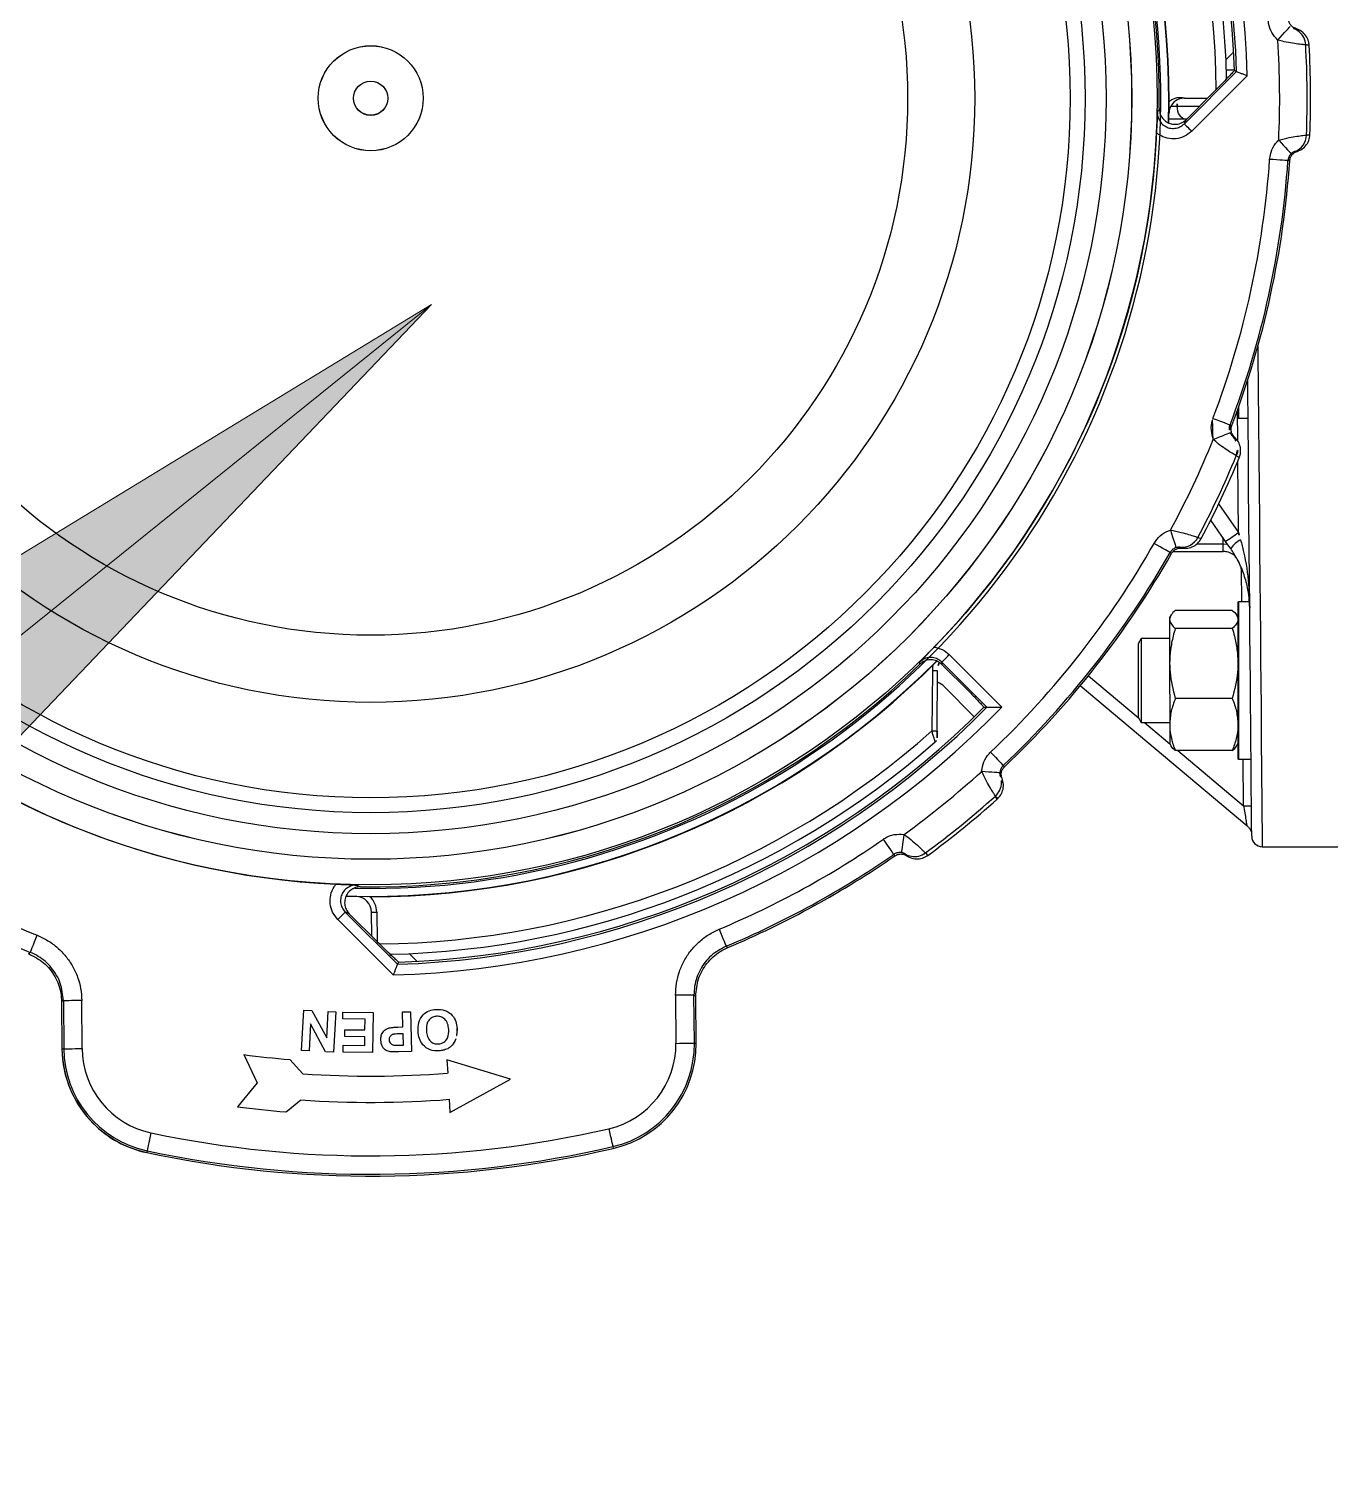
# Model space of a CAD drawing. Header units: millimetres. Extents: x 441156 to 441876, y 4514765 to 4515211.
# Drawn here: x 441241.1771 to 441241.4362, y 4514792.605 to 4514792.8894 of the extents above; entities that cross this region are included whole.
import ezdxf

# ---------------------------------------------------------------- set-up
doc = ezdxf.new("R2010")
doc.units = ezdxf.units.MM
doc.layers.add('-LYNKA_PISCINA', color=7, linetype='Continuous', lineweight=18)
doc.layers.add('G-ANNO-TEXT', color=7, linetype='Continuous', lineweight=9)
doc.layers.add('05 ESQUEMAS HIDRAULICOS nuevos_dwg _6_', color=7, linetype='Continuous', lineweight=18, true_color=0x767676)

# ---------------------------------------------------------------- blocks, each defined once
blk = doc.blocks.new('05 ESQUEMAS HIDRAULICOS nuevos_dwg_A$C47CE04E0-V10-01_ARQ_CUARTO DEPURADORA')
at = {"layer": '-LYNKA_PISCINA', "lineweight": 25}
for p, q in [((40.658, 66.464), (40.513, 66.319)), ((40.524, 65.991), (40.557, 65.991)), ((39.726, 65.591), (40.163, 65.591)), ((40.282, 65.711), (39.753, 65.181)), ((39.47, 65.438), (39.583, 65.439)), ((40.735, 59.063), (40.73, 59.649)), ((40.749, 59.702), (40.749, 59.499)), ((40.632, 55.838), (39.546, 55.838)), ((40.749, 56.005), (40.749, 53.005)), ((40.632, 55.497), (39.546, 55.497)), ((40.739, 55.705), (40.716, 55.744)), ((40.911, 51.741), (37.737, 54.405)), ((37.894, 54.597), (38.839, 53.804)), ((35.72, 53.817), (35.147, 54.39)), ((40.632, 54.163), (39.546, 54.163)), ((38.958, 53.705), (39.443, 53.297)), ((40.632, 53.171), (39.546, 53.171)), ((40.716, 53.265), (40.739, 53.305)), ((24.229, 50.391), (23.765, 50.398)), ((23.923, 50.552), (24.229, 50.549)), ((24.349, 49.538), (23.819, 50.068)), ((25.102, 49.162), (24.956, 49.307)), ((22.937, 47.021), (22.69, 47.291)), ((22.614, 46.294), (22.899, 46.523))]:
    blk.add_line(p, q, dxfattribs=at)
at = {"layer": '-LYNKA_PISCINA', "lineweight": 25, "flags": 128}
for points in [[(41.119, 60.866), (41.12, 60.717), (41.126, 60.056), (41.131, 59.408), (41.137, 58.776), (41.142, 58.161), (41.147, 57.564), (41.152, 56.987), (41.157, 56.431), (41.161, 55.899), (41.166, 55.39), (41.17, 54.907), (41.174, 54.45), (41.178, 54.021), (41.181, 53.621), (41.184, 53.25), (41.187, 52.911), (41.19, 52.602), (41.192, 52.326), (41.194, 52.083), (41.196, 51.874), (41.198, 51.699), (41.199, 51.558), (41.2, 51.452), (41.2, 51.381), (41.201, 51.346), (41.201, 51.341), (42.879, 51.341)], [(41.499, 66.695), (41.545, 66.745), (41.589, 66.794), (41.629, 66.838), (41.665, 66.878), (41.694, 66.91), (41.716, 66.934), (41.729, 66.949), (41.734, 66.954)], [(40.673, 66.115), (40.715, 66.098), (39.72, 65.104), (39.723, 65.1), (39.732, 65.091), (39.745, 65.078), (39.763, 65.06), (39.784, 65.039), (39.808, 65.015), (39.834, 64.989), (39.861, 64.962), (40.917, 66.018)], [(39.763, 65.191), (39.744, 65.191), (39.713, 65.196), (39.683, 65.21), (39.655, 65.233), (39.631, 65.264), (39.611, 65.301), (39.596, 65.344), (39.587, 65.391), (39.583, 65.439), (40.01, 65.439)], [(41.516, 64.789), (41.562, 64.74), (41.607, 64.692), (41.648, 64.648), (41.684, 64.609), (41.714, 64.578), (41.736, 64.554), (41.75, 64.539), (41.755, 64.534)], [(41.727, 64.4), (41.725, 64.4), (41.711, 64.4), (41.692, 64.402), (41.685, 64.402), (41.665, 64.403), (41.632, 64.406), (41.589, 64.409), (41.536, 64.412), (41.476, 64.416), (41.411, 64.421), (41.343, 64.425)], [(41.001, 51.539), (41, 51.558), (41, 51.612), (40.999, 51.702), (40.998, 51.827), (40.997, 51.988), (40.995, 52.184), (40.993, 52.414), (40.991, 52.678), (40.988, 52.976), (40.985, 53.305), (40.982, 53.666), (40.979, 54.058), (40.975, 54.48), (40.971, 54.929), (40.967, 55.407), (40.963, 55.91), (40.958, 56.438), (40.953, 56.99), (40.948, 57.564), (40.943, 58.158), (40.938, 58.772), (40.932, 59.403), (40.926, 60.05), (40.925, 60.222)], [(40.739, 59.674), (40.739, 59.509), (40.749, 59.499), (40.931, 59.499)], [(40.263, 59.495), (40.326, 59.471), (40.387, 59.448), (40.444, 59.426), (40.493, 59.407), (40.534, 59.392), (40.564, 59.38), (40.583, 59.373), (40.59, 59.371), (40.593, 59.37), (40.606, 59.364), (40.622, 59.358)], [(40.268, 59.092), (40.331, 59.118), (40.391, 59.142), (40.447, 59.165), (40.496, 59.185), (40.536, 59.202), (40.567, 59.214), (40.585, 59.221), (40.592, 59.224)], [(40.372, 57.865), (40.75, 57.324), (40.738, 58.683)], [(40.601, 57.016), (40.569, 57.062), (40.537, 57.108), (40.504, 57.154), (40.221, 57.559)], [(39.456, 57.368), (39.476, 57.303), (39.496, 57.241), (39.514, 57.183), (39.53, 57.133), (39.543, 57.091), (39.553, 57.06), (39.559, 57.041), (39.561, 57.034)], [(39.96, 57.109), (40.456, 57.109), (40.456, 57.166), (40.455, 57.225)], [(39.477, 56.926), (39.475, 56.926), (39.463, 56.933), (39.447, 56.942), (39.44, 56.946), (39.423, 56.956), (39.394, 56.972), (39.357, 56.993), (39.311, 57.02), (39.258, 57.049), (39.201, 57.082), (39.142, 57.115)], [(39.505, 56.96), (40.456, 56.96), (40.456, 57.109), (40.543, 57.099)], [(40.812, 56.005), (40.806, 56.612), (40.8, 56.646)], [(40.95, 56.005), (40.749, 56.005), (40.739, 55.995), (40.739, 53.015), (40.749, 53.005), (40.988, 53.005)], [(39.462, 55.744), (39.439, 55.705), (39.439, 55.668), (39.439, 54.83), (39.439, 53.667), (39.439, 53.305), (39.462, 53.265)], [(39.439, 55.305), (38.897, 55.305), (38.839, 55.205), (38.839, 53.805), (38.897, 53.705), (39.439, 53.705)], [(38.897, 55.305), (38.897, 54.928), (38.897, 53.705)], [(35.903, 53.998), (35.961, 53.998), (35.103, 54.856), (35.107, 54.86), (35.115, 54.868), (35.129, 54.882), (35.146, 54.899), (35.167, 54.921), (35.191, 54.945), (35.217, 54.971), (35.244, 54.998), (36.242, 54)], [(34.682, 54.815), (34.682, 54.844), (34.682, 54.859)], [(34.932, 54.798), (34.924, 54.745), (34.921, 54.689), (34.911, 53.545), (34.93, 53.545), (34.949, 53.545), (34.966, 53.545), (34.982, 53.545), (34.994, 53.544), (35.003, 53.544), (35.009, 53.544), (35.011, 53.544), (35.021, 54.688), (35.019, 54.688), (35.013, 54.688), (35.004, 54.688), (34.992, 54.688), (34.976, 54.688), (34.959, 54.688), (34.94, 54.688), (34.921, 54.689)], [(35.103, 54.856), (35.103, 54.839), (35.103, 54.812), (35.628, 54.287)], [(36.03, 53.142), (36.077, 53.093), (36.122, 53.045), (36.163, 53.001), (36.199, 52.963), (36.229, 52.931), (36.252, 52.908), (36.266, 52.893), (36.271, 52.888), (36.273, 52.886), (36.282, 52.875), (36.294, 52.863)], [(39.594, 53.171), (40.846, 52.12), (40.838, 53.005)], [(35.859, 52.777), (35.927, 52.772), (35.993, 52.768), (36.053, 52.765), (36.106, 52.761), (36.149, 52.759), (36.182, 52.757), (36.202, 52.756), (36.209, 52.755)], [(34.207, 51.168), (34.206, 51.169), (34.198, 51.181), (34.187, 51.196), (34.183, 51.202), (34.171, 51.219), (34.153, 51.245), (34.128, 51.281), (34.098, 51.325), (34.064, 51.374), (34.026, 51.428), (33.988, 51.484)], [(34.38, 51.576), (34.37, 51.509), (34.361, 51.444), (34.352, 51.384), (34.345, 51.332), (34.338, 51.289), (34.334, 51.257), (34.331, 51.237), (34.33, 51.23)], [(24.753, 49.147), (24.736, 49.106), (23.741, 50.1), (23.6, 49.959), (24.656, 48.903)], [(24.247, 49.639), (24.243, 50.096), (24.245, 50.096), (24.251, 50.097), (24.26, 50.097), (24.272, 50.097), (24.288, 50.097), (24.305, 50.097), (24.324, 50.097), (24.343, 50.097), (24.348, 49.538)], [(17.713, 49.308), (17.728, 49.319), (17.746, 49.332), (17.749, 49.339), (17.756, 49.358), (17.768, 49.388), (17.784, 49.428), (17.804, 49.478), (17.826, 49.534), (17.85, 49.594), (17.876, 49.657)], [(30.859, 49.771), (30.886, 49.708), (30.911, 49.648), (30.934, 49.592), (30.955, 49.543), (30.971, 49.503), (30.984, 49.473), (30.992, 49.455), (30.995, 49.448), (31.009, 49.438), (31.028, 49.425)], [(18.376, 48.412), (18.384, 47.498), (18.391, 47.498), (18.411, 47.498), (18.444, 47.498), (18.487, 47.499), (18.54, 47.499), (18.6, 47.5), (18.666, 47.5), (18.734, 47.501), (18.726, 48.415), (18.658, 48.415), (18.592, 48.414), (18.532, 48.414), (18.479, 48.413), (18.436, 48.413), (18.403, 48.412), (18.383, 48.412), (18.376, 48.412), (18.359, 48.401), (18.341, 48.389), (18.349, 47.497), (18.384, 47.498)], [(30.389, 47.602), (30.381, 48.517), (30.374, 48.517), (30.354, 48.517), (30.321, 48.516), (30.278, 48.516), (30.225, 48.516), (30.164, 48.515), (30.099, 48.514), (30.031, 48.514), (30.039, 47.599), (30.107, 47.6), (30.172, 47.6), (30.233, 47.601), (30.286, 47.601), (30.329, 47.602), (30.362, 47.602), (30.382, 47.602), (30.389, 47.602), (30.424, 47.603), (30.416, 48.494), (30.398, 48.506), (30.381, 48.517)], [(24.74, 47.909), (24.84, 47.912), (24.832, 48.198), (24.985, 48.202), (25.006, 47.444), (24.76, 47.437)], [(24.775, 47.566), (24.849, 47.568), (24.843, 47.783), (24.759, 47.781)], [(21.811, 47.386), (22.067, 46.851), (21.688, 46.394)], [(25.718, 46.535), (25.732, 46.285), (26.891, 46.915), (25.678, 47.284), (25.692, 47.034)], [(28.758, 45.974), (28.773, 45.908), (28.788, 45.844), (28.802, 45.786), (28.813, 45.734), (28.823, 45.692), (28.831, 45.66), (28.835, 45.64), (28.837, 45.633), (28.845, 45.6)], [(20.043, 45.898), (20.029, 45.832), (20.015, 45.768), (20.003, 45.709), (19.992, 45.657), (19.983, 45.615), (19.976, 45.583), (19.972, 45.563), (19.97, 45.556), (19.963, 45.522)]]:
    blk.add_lwpolyline(points, dxfattribs=at)
for points in [[(23.561, 48.199), (23.518, 47.432), (23.367, 47.44), (23.082, 47.97), (23.053, 47.458), (22.909, 47.466), (22.952, 48.233), (23.107, 48.224), (23.389, 47.707), (23.417, 48.207)], [(23.694, 48.066), (23.696, 48.194), (24.274, 48.186), (24.263, 47.427), (23.7, 47.434), (23.702, 47.563), (24.112, 47.557), (24.114, 47.725), (23.733, 47.731), (23.735, 47.859), (24.116, 47.854), (24.119, 48.06)]]:
    blk.add_lwpolyline(points, close=True, dxfattribs=at)
at = {"layer": '-LYNKA_PISCINA', "lineweight": 25}
for radius in [14.974, 14.488, 14.487, 14, 14, 13.6, 13.6, 13.316, 11.5, 10.222, 1, 0.999, 0.326, 0.325]:
    blk.add_circle((24.229, 65.591), radius, dxfattribs=at)
for centre, radius, start, end in [((24.229, 65.591), 16.693, 1.4649, 46.0242), ((24.229, 65.591), 16.493, 1.7622, 45.3422), ((24.229, 65.591), 16.453, 1.8237, 45.2007), ((24.229, 65.591), 15.193, 358.2653, 45.1276), ((24.229, 65.591), 15.2, 358.2559, 45.1492), ((24.229, 65.591), 16.1, 0.5679, 41.6514), ((24.229, 65.591), 16.3, 1.258, 41.3375), ((24.229, 65.591), 15.043, 270, 44.6172), ((24.229, 65.591), 15.013, 359.2592, 44.1282), ((41.903, 69.194), 2.281, 267.4291, 268.5633), ((41.681, 66.586), 0.35, 50.1473, 69.9559), ((24.229, 65.591), 17.306, 357.3445, 3.6555), ((41.681, 66.586), 0.35, 3.2574, 50.1442), ((24.229, 65.591), 17.83, 357.7377, 3.2623), ((24.229, 65.591), 17.896, 357.7781, 3.2219), ((24.229, 65.591), 14.975, 315.74, 357.4682), ((41.696, 64.901), 0.35, 291.0454, 357.744), ((41.965, 62.272), 2.307, 92.4432, 93.5645), ((24.229, 65.591), 17.154, 339.183, 356.1027), ((24.229, 65.591), 17.504, 339.183, 356.1027), ((24.229, 65.591), 17.538, 339.1817, 356.104), ((24.229, 65.591), 17.306, 331.6302, 337.9412), ((41.712, 61.161), 2.273, 241.7133, 242.8514), ((40.384, 58.915), 0.35, 24.4308, 44.2427), ((40.384, 58.915), 0.35, 337.5414, 24.4318), ((24.229, 65.591), 17.83, 332.0234, 337.5481), ((24.229, 65.591), 17.896, 332.0639, 337.5076), ((39.667, 57.391), 0.35, 265.3309, 332.0295), ((34.712, 65.818), 10.422, 303.768, 305.4091), ((41.088, 56.663), 0.602, 119.7388, 144.0255), ((24.229, 65.591), 17.154, 313.4687, 330.3884), ((24.229, 65.591), 17.504, 313.4687, 330.3884), ((24.229, 65.591), 17.538, 313.4675, 330.3897), ((38.769, 54.908), 2.304, 66.728, 67.8507), ((24.229, 65.591), 14.975, 225.74, 267.4682), ((24.229, 65.591), 15.193, 268.2461, 315.1115), ((24.229, 65.591), 15.013, 269.2592, 314.1282), ((24.229, 65.591), 15.2, 270, 315.1347), ((35.521, 54.683), 0.5, 160.6587, 179.5), ((34.899, 54.143), 0.35, 45, 70.0296), ((24.229, 65.591), 16.693, 271.4649, 316.0242), ((24.229, 65.591), 16.493, 271.7622, 315.3422), ((24.229, 65.591), 16.453, 271.8237, 315.2007), ((24.229, 65.591), 16.1, 270.5838, 311.5653), ((24.229, 65.591), 16.3, 271.2691, 311.2469), ((34.91, 53.411), 0.1, 311.2469, 359.5), ((24.229, 65.591), 17.306, 305.9159, 312.2269), ((35.888, 52.567), 0.35, 311.8288, 358.7156), ((38.07, 54.023), 2.287, 216.0015, 217.1326), ((35.888, 52.567), 0.35, 358.7178, 18.5287), ((24.229, 65.591), 17.83, 306.3091, 311.8338), ((24.229, 65.591), 17.896, 306.3496, 311.7933), ((24.229, 65.591), 17.154, 292.7386, 304.6741), ((41.201, 51.541), 0.2, 180.5, 270.4256), ((24.229, 65.591), 17.154, 236.3259, 248.2614), ((24.229, 65.591), 17.504, 292.7386, 304.6741), ((24.229, 65.591), 17.538, 292.8101, 304.6754), ((32.737, 49.695), 2.247, 40.9968, 42.1484), ((34.58, 51.505), 0.35, 239.613, 260.2918), ((34.58, 51.505), 0.35, 260.2915, 306.3147), ((24.229, 65.591), 17.504, 236.3259, 248.2614), ((23.943, 50.094), 0.3, 0.5, 88.9434), ((23.943, 50.094), 0.4, 0.5, 48.0252), ((28.386, 47.585), 1.653, 283.0006, 0.5), ((28.386, 47.585), 2.003, 283.0006, 0.5), ((28.386, 47.585), 2.038, 283.0006, 0.5), ((20.386, 47.515), 2.038, 180.5, 225), ((20.386, 47.515), 2.038, 180.5, 257.9994), ((20.386, 47.515), 2.003, 180.5, 257.9994), ((20.386, 47.515), 1.653, 180.5, 257.9994), ((24.229, 65.591), 18.365, 262.435, 265.1925), ((24.229, 65.591), 18.615, 266.0201, 274.507), ((24.229, 65.591), 19.115, 266.0106, 274.4689), ((24.229, 65.591), 19.365, 262.4607, 265.2153), ((20.386, 47.515), 2.038, 225, 257.9994), ((24.229, 65.591), 20.133, 257.9994, 283.0006), ((24.229, 65.591), 20.518, 257.9994, 283.0006), ((24.229, 65.591), 20.483, 257.9994, 283.0006)]:
    blk.add_arc(centre, radius, start, end, dxfattribs=at)
for centre, major_axis, ratio, start_param, end_param in [((24.66, 65.597), (14.923, 0.203), 0.999973, 6.25902, 6.26647), ((40.75, 57.327), (-0.206, 0.726), 0.00092, 1.574218, 1.766303)]:
    blk.add_ellipse(centre, major_axis=major_axis, ratio=ratio, start_param=start_param, end_param=end_param, dxfattribs=at)
for points, knots in [([(41.499, 66.695), (41.457, 66.741), (41.374, 66.832), (41.33, 66.967), (41.322, 67.042), (41.32, 67.056)], [0, 0, 0, 0, 0.449413, 0.898828, 1, 1, 1, 1]), ([(41.846, 66.913), (41.825, 66.922), (41.783, 66.939), (41.736, 66.989), (41.71, 67.041), (41.705, 67.076), (41.703, 67.088)], [0, 0, 0, 0, 0.2810103, 0.5620115, 0.842992, 1, 1, 1, 1]), ([(42.097, 66.597), (42.094, 66.622), (42.086, 66.686), (42.039, 66.781), (41.956, 66.869), (41.883, 66.898), (41.846, 66.913)], [0, 0, 0, 0, 0.176968, 0.451307, 0.725659, 1, 1, 1, 1]), ([(42.03, 66.606), (42.024, 66.606), (42.01, 66.607), (41.918, 66.616), (41.785, 66.634), (41.637, 66.66), (41.54, 66.684), (41.499, 66.695)], [0, 0, 0, 0, 0.211641, 0.423272, 0.635141, 0.848504, 1, 1, 1, 1]), ([(42.097, 66.597), (42.087, 66.598), (42.07, 66.6), (42.047, 66.603), (42.036, 66.605), (42.03, 66.606)], [0, 0, 0, 0, 0.473733, 0.764643, 1, 1, 1, 1]), ([(40.674, 66.122), (40.673, 66.12), (40.67, 66.114), (40.638, 66.078), (40.568, 66.003), (40.447, 65.877), (40.343, 65.772), (40.282, 65.711)], [0, 0, 0, 0, 0.085888, 0.232975, 0.416331, 0.661322, 1, 1, 1, 1]), ([(40.509, 66.132), (40.522, 66.132), (40.583, 66.132), (40.633, 66.132), (40.672, 66.133)], [0, 0, 0, 0, 0.218586, 1, 1, 1, 1]), ([(40.715, 66.098), (40.717, 66.097), (40.723, 66.095), (40.756, 66.082), (40.803, 66.063), (40.859, 66.041), (40.899, 66.025), (40.916, 66.018), (40.917, 66.018)], [0, 0, 0, 0, 0.198142, 0.396014, 0.601355, 0.823078, 0.99672, 1, 1, 1, 1]), ([(39.42, 65.514), (39.435, 65.528), (39.468, 65.559), (39.53, 65.589), (39.597, 65.605), (39.664, 65.607), (39.706, 65.596), (39.726, 65.591)], [0, 0, 0, 0, 0.189175, 0.404637, 0.612371, 0.811023, 1, 1, 1, 1]), ([(39.726, 65.591), (39.687, 65.587), (39.61, 65.578), (39.511, 65.511), (39.455, 65.429), (39.43, 65.355), (39.427, 65.316), (39.426, 65.297)], [0, 0, 0, 0, 0.255031, 0.507262, 0.754961, 0.880695, 1, 1, 1, 1]), ([(39.189, 64.93), (39.191, 64.963), (39.195, 65.055), (39.202, 65.188), (39.206, 65.277), (39.208, 65.321), (39.208, 65.321)], [0, 0, 0, 0, 0.227363, 0.620168, 0.997545, 1, 1, 1, 1]), ([(39.208, 65.321), (39.213, 65.332), (39.224, 65.358), (39.235, 65.383), (39.241, 65.397)], [0, 0, 0, 0, 0.445967, 1, 1, 1, 1]), ([(39.208, 65.321), (39.208, 65.32), (39.207, 65.285), (39.219, 65.215), (39.267, 65.125), (39.343, 65.056), (39.438, 65.016), (39.54, 65.011), (39.641, 65.038), (39.693, 65.082), (39.72, 65.104)], [0, 0, 0, 0, 0.005702, 0.148229, 0.2899, 0.431089, 0.572378, 0.714307, 0.856982, 1, 1, 1, 1]), ([(39.241, 65.397), (39.244, 65.363), (39.249, 65.295), (39.3, 65.205), (39.376, 65.135), (39.47, 65.095), (39.572, 65.089), (39.673, 65.116), (39.726, 65.159), (39.753, 65.181)], [0, 0, 0, 0, 0.142918, 0.285853, 0.428356, 0.570343, 0.712118, 0.854077, 1, 1, 1, 1]), ([(39.744, 65.191), (39.675, 65.191), (39.576, 65.191), (39.456, 65.191), (39.419, 65.191)], [0, 0, 0, 0, 0.696315, 1, 1, 1, 1]), ([(39.753, 65.181), (39.745, 65.164), (39.734, 65.138), (39.723, 65.112), (39.72, 65.104)], [0, 0, 0, 0, 0.682321, 1, 1, 1, 1]), ([(39.861, 64.962), (39.817, 64.926), (39.73, 64.854), (39.562, 64.809), (39.392, 64.819), (39.266, 64.87), (39.206, 64.917), (39.189, 64.93)], [0, 0, 0, 0, 0.229331, 0.458691, 0.687341, 0.915157, 1, 1, 1, 1]), ([(41.343, 64.425), (41.353, 64.487), (41.374, 64.609), (41.452, 64.727), (41.506, 64.78), (41.516, 64.789)], [0, 0, 0, 0, 0.449406, 0.89881, 1, 1, 1, 1]), ([(41.516, 64.789), (41.584, 64.807), (41.708, 64.839), (41.869, 64.866), (41.982, 64.881), (42.037, 64.887), (42.043, 64.887), (42.045, 64.887)], [0, 0, 0, 0, 0.25541, 0.459958, 0.680688, 0.886849, 1, 1, 1, 1]), ([(41.867, 64.577), (41.89, 64.586), (41.951, 64.609), (42.031, 64.678), (42.096, 64.78), (42.107, 64.858), (42.112, 64.897)], [0, 0, 0, 0, 0.177144, 0.451433, 0.725713, 1, 1, 1, 1]), ([(42.045, 64.887), (42.052, 64.888), (42.074, 64.892), (42.096, 64.895), (42.112, 64.897)], [0, 0, 0, 0, 0.292748, 1, 1, 1, 1]), ([(41.755, 64.534), (41.751, 64.53), (41.732, 64.511), (41.703, 64.468), (41.696, 64.424), (41.692, 64.402)], [0, 0, 0, 0, 0.101202, 0.550614, 1, 1, 1, 1]), ([(41.727, 64.4), (41.73, 64.422), (41.738, 64.466), (41.776, 64.524), (41.822, 64.56), (41.855, 64.572), (41.867, 64.577)], [0, 0, 0, 0, 0.28097, 0.561946, 0.84294, 1, 1, 1, 1]), ([(41.821, 64.575), (41.821, 64.574), (41.82, 64.574), (41.814, 64.572), (41.801, 64.566), (41.785, 64.557), (41.77, 64.546), (41.761, 64.539), (41.756, 64.535), (41.755, 64.534)], [0, 0, 0, 0, 0.151142, 0.413313, 0.653789, 0.827406, 0.905787, 0.984717, 1, 1, 1, 1]), ([(40.268, 59.092), (40.25, 59.151), (40.215, 59.27), (40.233, 59.411), (40.258, 59.482), (40.263, 59.495)], [0, 0, 0, 0, 0.449414, 0.898828, 1, 1, 1, 1]), ([(40.59, 59.371), (40.588, 59.366), (40.579, 59.34), (40.572, 59.289), (40.585, 59.246), (40.592, 59.224)], [0, 0, 0, 0, 0.101166, 0.550566, 1, 1, 1, 1]), ([(40.675, 59.138), (40.66, 59.155), (40.629, 59.189), (40.608, 59.254), (40.608, 59.313), (40.618, 59.346), (40.622, 59.358)], [0, 0, 0, 0, 0.2810128, 0.5620104, 0.8429937, 1, 1, 1, 1]), ([(40.708, 58.782), (40.702, 58.785), (40.69, 58.792), (40.611, 58.84), (40.499, 58.913), (40.377, 59.001), (40.3, 59.065), (40.268, 59.092)], [0, 0, 0, 0, 0.211641, 0.42327, 0.635141, 0.848504, 1, 1, 1, 1]), ([(40.592, 59.224), (40.592, 59.223), (40.595, 59.217), (40.598, 59.211), (40.603, 59.201), (40.607, 59.193), (40.616, 59.181), (40.624, 59.171), (40.632, 59.163), (40.635, 59.16), (40.635, 59.16), (40.635, 59.159)], [0, 0, 0, 0, 0.01501, 0.093236, 0.105081, 0.204879, 0.248697, 0.45071, 0.669448, 0.924411, 1, 1, 1, 1]), ([(40.764, 58.745), (40.772, 58.769), (40.793, 58.83), (40.792, 58.936), (40.755, 59.051), (40.702, 59.109), (40.675, 59.138)], [0, 0, 0, 0, 0.176968, 0.451305, 0.725657, 1, 1, 1, 1]), ([(40.764, 58.745), (40.755, 58.75), (40.741, 58.76), (40.722, 58.772), (40.712, 58.779), (40.708, 58.782)], [0, 0, 0, 0, 0.473733, 0.764643, 1, 1, 1, 1]), ([(39.142, 57.115), (39.178, 57.166), (39.25, 57.267), (39.372, 57.34), (39.443, 57.364), (39.456, 57.368)], [0, 0, 0, 0, 0.449403, 0.898809, 1, 1, 1, 1]), ([(39.456, 57.368), (39.525, 57.355), (39.65, 57.33), (39.808, 57.284), (39.916, 57.248), (39.968, 57.23), (39.974, 57.228), (39.976, 57.227)], [0, 0, 0, 0, 0.255407, 0.459957, 0.680687, 0.886849, 1, 1, 1, 1]), ([(39.68, 57.025), (39.705, 57.023), (39.77, 57.017), (39.872, 57.044), (39.974, 57.108), (40.018, 57.174), (40.04, 57.207)], [0, 0, 0, 0, 0.177144, 0.451432, 0.72571, 1, 1, 1, 1]), ([(39.976, 57.227), (39.982, 57.225), (40.004, 57.219), (40.025, 57.212), (40.04, 57.207)], [0, 0, 0, 0, 0.292748, 1, 1, 1, 1]), ([(40.79, 57.185), (40.81, 57.108), (40.884, 56.827), (40.944, 56.393), (40.961, 56.037), (40.963, 55.888), (40.963, 55.887)], [0, 0, 0, 0, 0.181363, 0.657526, 0.997703, 1, 1, 1, 1]), ([(39.561, 57.034), (39.556, 57.033), (39.53, 57.024), (39.486, 56.998), (39.46, 56.961), (39.447, 56.942)], [0, 0, 0, 0, 0.1011959, 0.5506067, 1, 1, 1, 1]), ([(39.477, 56.926), (39.49, 56.944), (39.516, 56.981), (39.575, 57.016), (39.632, 57.029), (39.667, 57.026), (39.68, 57.025)], [0, 0, 0, 0, 0.280972, 0.561943, 0.842929, 1, 1, 1, 1]), ([(39.638, 57.042), (39.638, 57.042), (39.637, 57.042), (39.63, 57.043), (39.616, 57.043), (39.598, 57.042), (39.579, 57.039), (39.568, 57.037), (39.562, 57.035), (39.561, 57.034)], [0, 0, 0, 0, 0.151141, 0.413311, 0.653781, 0.827394, 0.905777, 0.984717, 1, 1, 1, 1]), ([(40.701, 56.855), (40.681, 56.874), (40.633, 56.921), (40.544, 56.954), (40.481, 56.959), (40.456, 56.96)], [0, 0, 0, 0, 0.3006886, 0.7312812, 1, 1, 1, 1]), ([(40.963, 55.887), (40.963, 55.888), (40.961, 56.018), (40.938, 56.239), (40.851, 56.548), (40.743, 56.797), (40.644, 56.95), (40.601, 57.016)], [0, 0, 0, 0, 0.002174, 0.338534, 0.576532, 0.81404, 1, 1, 1, 1]), ([(39.546, 55.838), (39.516, 55.811), (39.456, 55.755), (39.445, 55.697), (39.439, 55.668)], [0, 0, 0, 0, 0.49546, 1, 1, 1, 1]), ([(40.632, 55.838), (40.665, 55.811), (40.702, 55.779), (40.712, 55.747), (40.713, 55.743)], [0, 0, 0, 0, 0.878835, 1, 1, 1, 1]), ([(39.439, 55.668), (39.439, 55.664), (39.44, 55.633), (39.463, 55.575), (39.518, 55.523), (39.546, 55.497)], [0, 0, 0, 0, 0.070099, 0.530789, 1, 1, 1, 1]), ([(39.546, 55.497), (39.532, 55.447), (39.494, 55.314), (39.45, 55.092), (39.442, 54.918), (39.439, 54.83)], [0, 0, 0, 0, 0.227401, 0.611226, 1, 1, 1, 1]), ([(40.739, 55.668), (40.739, 55.664), (40.738, 55.633), (40.714, 55.575), (40.659, 55.523), (40.632, 55.497)], [0, 0, 0, 0, 0.070099, 0.530789, 1, 1, 1, 1]), ([(40.632, 55.497), (40.645, 55.448), (40.683, 55.316), (40.728, 55.094), (40.735, 54.918), (40.739, 54.83)], [0, 0, 0, 0, 0.222628, 0.608801, 1, 1, 1, 1]), ([(34.682, 54.859), (34.682, 54.859), (34.712, 54.89), (34.774, 54.954), (34.866, 55.05), (34.93, 55.116), (34.954, 55.14)], [0, 0, 0, 0, 0.002449, 0.380303, 0.772259, 1, 1, 1, 1]), ([(35.103, 54.856), (35.077, 54.878), (35.025, 54.921), (34.924, 54.948), (34.823, 54.942), (34.739, 54.908), (34.698, 54.873), (34.682, 54.859)], [0, 0, 0, 0, 0.21664, 0.433165, 0.649525, 0.865887, 1, 1, 1, 1]), ([(34.954, 55.14), (35.007, 55.129), (35.116, 55.106), (35.201, 55.034), (35.244, 54.998)], [0, 0, 0, 0, 0.48894, 1, 1, 1, 1]), ([(35.103, 54.812), (35.077, 54.833), (35.024, 54.876), (34.924, 54.903), (34.822, 54.897), (34.739, 54.864), (34.698, 54.828), (34.682, 54.815)], [0, 0, 0, 0, 0.21685, 0.433705, 0.650426, 0.867081, 1, 1, 1, 1]), ([(39.439, 54.83), (39.44, 54.775), (39.446, 54.549), (39.503, 54.329), (39.546, 54.163)], [0, 0, 0, 0, 0.244997, 1, 1, 1, 1]), ([(40.739, 54.83), (40.738, 54.775), (40.732, 54.55), (40.675, 54.33), (40.632, 54.163)], [0, 0, 0, 0, 0.241232, 1, 1, 1, 1]), ([(35.628, 54.287), (35.659, 54.255), (35.723, 54.191), (35.806, 54.105), (35.867, 54.038), (35.898, 54.002), (35.9, 53.996), (35.901, 53.994)], [0, 0, 0, 0, 0.2157417, 0.4314843, 0.6472914, 0.8632365, 1, 1, 1, 1]), ([(39.546, 54.163), (39.516, 54.082), (39.456, 53.92), (39.445, 53.752), (39.439, 53.667)], [0, 0, 0, 0, 0.495456, 1, 1, 1, 1]), ([(40.632, 54.163), (40.662, 54.082), (40.722, 53.92), (40.733, 53.752), (40.739, 53.667)], [0, 0, 0, 0, 0.495456, 1, 1, 1, 1]), ([(35.961, 53.998), (35.964, 53.998), (35.97, 53.998), (36.006, 53.999), (36.07, 53.999), (36.154, 53.999), (36.216, 54), (36.242, 54), (36.242, 54)], [0, 0, 0, 0, 0.146473, 0.292159, 0.502593, 0.792474, 0.997597, 1, 1, 1, 1]), ([(39.439, 53.667), (39.439, 53.655), (39.44, 53.566), (39.463, 53.398), (39.518, 53.247), (39.546, 53.171)], [0, 0, 0, 0, 0.070099, 0.530788, 1, 1, 1, 1]), ([(40.739, 53.667), (40.739, 53.655), (40.738, 53.566), (40.714, 53.398), (40.659, 53.247), (40.632, 53.171)], [0, 0, 0, 0, 0.070099, 0.530788, 1, 1, 1, 1]), ([(34.976, 53.336), (34.975, 53.337), (34.974, 53.34), (34.967, 53.365), (34.953, 53.409), (34.933, 53.474), (34.918, 53.523), (34.911, 53.545)], [0, 0, 0, 0, 0.1666349, 0.3265561, 0.5309926, 0.7846061, 1, 1, 1, 1]), ([(35.011, 53.544), (35.011, 53.53), (35.01, 53.499), (35.01, 53.458), (35.01, 53.429), (35.01, 53.413), (35.01, 53.411), (35.01, 53.41)], [0, 0, 0, 0, 0.234344, 0.500862, 0.702356, 0.850883, 1, 1, 1, 1]), ([(35.859, 52.777), (35.869, 52.838), (35.889, 52.96), (35.967, 53.079), (36.02, 53.132), (36.03, 53.142)], [0, 0, 0, 0, 0.449414, 0.898828, 1, 1, 1, 1]), ([(39.546, 53.171), (39.513, 53.198), (39.475, 53.23), (39.466, 53.262), (39.464, 53.266)], [0, 0, 0, 0, 0.878842, 1, 1, 1, 1]), ([(40.632, 53.171), (40.665, 53.198), (40.702, 53.23), (40.712, 53.262), (40.713, 53.266)], [0, 0, 0, 0, 0.878842, 1, 1, 1, 1]), ([(36.121, 52.306), (36.117, 52.312), (36.11, 52.323), (36.06, 52.4), (35.99, 52.515), (35.918, 52.647), (35.877, 52.739), (35.859, 52.777)], [0, 0, 0, 0, 0.211641, 0.423269, 0.635139, 0.848501, 1, 1, 1, 1]), ([(36.271, 52.888), (36.267, 52.884), (36.248, 52.865), (36.22, 52.822), (36.212, 52.777), (36.209, 52.755)], [0, 0, 0, 0, 0.10117, 0.550575, 1, 1, 1, 1]), ([(36.247, 52.642), (36.24, 52.663), (36.227, 52.707), (36.237, 52.775), (36.262, 52.828), (36.286, 52.853), (36.294, 52.863)], [0, 0, 0, 0, 0.281012, 0.562016, 0.842999, 1, 1, 1, 1]), ([(36.156, 52.248), (36.174, 52.267), (36.219, 52.313), (36.264, 52.409), (36.281, 52.528), (36.258, 52.604), (36.247, 52.642)], [0, 0, 0, 0, 0.17697, 0.451305, 0.725658, 1, 1, 1, 1]), ([(36.209, 52.755), (36.209, 52.754), (36.208, 52.748), (36.208, 52.741), (36.209, 52.729), (36.21, 52.721), (36.212, 52.706), (36.215, 52.693), (36.218, 52.682), (36.219, 52.679), (36.22, 52.678), (36.22, 52.678)], [0, 0, 0, 0, 0.01502, 0.093238, 0.105088, 0.204882, 0.248702, 0.450713, 0.669448, 0.924412, 1, 1, 1, 1]), ([(36.156, 52.248), (36.15, 52.257), (36.141, 52.272), (36.13, 52.291), (36.124, 52.301), (36.121, 52.306)], [0, 0, 0, 0, 0.473733, 0.764643, 1, 1, 1, 1]), ([(40.846, 52.12), (40.865, 52.121), (40.905, 52.121), (40.954, 52.121), (40.989, 52.121), (40.993, 52.121), (40.996, 52.12)], [0, 0, 0, 0, 0.249993, 0.500001, 0.749992, 1, 1, 1, 1]), ([(40.846, 52.12), (40.855, 52.074), (40.874, 51.982), (40.885, 51.874), (40.896, 51.805), (40.904, 51.768), (40.91, 51.746), (40.911, 51.743), (40.911, 51.741)], [0, 0, 0, 0, 0.282412, 0.556901, 0.694409, 0.812463, 0.91319, 1, 1, 1, 1]), ([(40.911, 51.741), (40.924, 51.729), (40.951, 51.704), (40.977, 51.657), (40.992, 51.623), (40.994, 51.605), (40.994, 51.605)], [0, 0, 0, 0, 0.331956, 0.663931, 0.995906, 1, 1, 1, 1]), ([(33.988, 51.484), (33.999, 51.492), (34.062, 51.533), (34.194, 51.585), (34.318, 51.579), (34.38, 51.576)], [0, 0, 0, 0, 0.101171, 0.55059, 1, 1, 1, 1]), ([(34.38, 51.576), (34.424, 51.543), (34.518, 51.474), (34.639, 51.367), (34.73, 51.28), (34.779, 51.232), (34.785, 51.225), (34.787, 51.223)], [0, 0, 0, 0, 0.197713, 0.423636, 0.640295, 0.853155, 1, 1, 1, 1]), ([(34.33, 51.23), (34.307, 51.231), (34.262, 51.233), (34.214, 51.214), (34.191, 51.199), (34.187, 51.196)], [0, 0, 0, 0, 0.44944, 0.898846, 1, 1, 1, 1]), ([(34.207, 51.168), (34.227, 51.179), (34.266, 51.201), (34.335, 51.206), (34.392, 51.194), (34.422, 51.176), (34.433, 51.169)], [0, 0, 0, 0, 0.28097, 0.561953, 0.842938, 1, 1, 1, 1]), ([(34.403, 51.203), (34.403, 51.203), (34.402, 51.203), (34.399, 51.205), (34.39, 51.21), (34.378, 51.216), (34.367, 51.22), (34.355, 51.224), (34.344, 51.227), (34.334, 51.229), (34.33, 51.23)], [0, 0, 0, 0, 0.058421, 0.319863, 0.549018, 0.689062, 0.813665, 0.857624, 0.934097, 1, 1, 1, 1]), ([(34.433, 51.169), (34.455, 51.156), (34.51, 51.124), (34.614, 51.103), (34.734, 51.116), (34.802, 51.157), (34.836, 51.177)], [0, 0, 0, 0, 0.177142, 0.451435, 0.725714, 1, 1, 1, 1]), ([(34.787, 51.223), (34.792, 51.218), (34.807, 51.205), (34.823, 51.19), (34.834, 51.179), (34.836, 51.177)], [0, 0, 0, 0, 0.292748, 0.878245, 1, 1, 1, 1]), ([(23.6, 49.959), (23.564, 50.003), (23.492, 50.091), (23.447, 50.258), (23.457, 50.428), (23.508, 50.554), (23.555, 50.615), (23.567, 50.631)], [0, 0, 0, 0, 0.229331, 0.45869, 0.687343, 0.915158, 1, 1, 1, 1]), ([(23.567, 50.631), (23.601, 50.63), (23.693, 50.625), (23.826, 50.619), (23.915, 50.614), (23.958, 50.612), (23.959, 50.612)], [0, 0, 0, 0, 0.227363, 0.620166, 0.997546, 1, 1, 1, 1]), ([(23.959, 50.612), (23.957, 50.612), (23.922, 50.613), (23.853, 50.601), (23.763, 50.553), (23.694, 50.477), (23.654, 50.382), (23.649, 50.28), (23.676, 50.179), (23.719, 50.127), (23.741, 50.1)], [0, 0, 0, 0, 0.005702, 0.14823, 0.289901, 0.431089, 0.572377, 0.714306, 0.856983, 1, 1, 1, 1]), ([(23.959, 50.612), (23.97, 50.607), (23.995, 50.596), (24.021, 50.585), (24.035, 50.579)], [0, 0, 0, 0, 0.445967, 1, 1, 1, 1]), ([(24.035, 50.579), (24.001, 50.576), (23.933, 50.571), (23.842, 50.52), (23.773, 50.445), (23.733, 50.35), (23.727, 50.248), (23.753, 50.147), (23.797, 50.094), (23.819, 50.068)], [0, 0, 0, 0, 0.142918, 0.285854, 0.428354, 0.57034, 0.712118, 0.854078, 1, 1, 1, 1]), ([(23.819, 50.068), (23.801, 50.075), (23.775, 50.086), (23.749, 50.097), (23.741, 50.1)], [0, 0, 0, 0, 0.6823213, 1, 1, 1, 1]), ([(17.876, 49.657), (17.946, 49.625), (18.085, 49.562), (18.268, 49.424), (18.427, 49.26), (18.556, 49.071), (18.651, 48.864), (18.712, 48.643), (18.721, 48.491), (18.726, 48.415)], [0, 0, 0, 0, 0.144217, 0.286845, 0.429474, 0.572106, 0.714737, 0.857369, 1, 1, 1, 1]), ([(24.76, 49.146), (24.758, 49.147), (24.752, 49.15), (24.716, 49.182), (24.64, 49.252), (24.515, 49.373), (24.41, 49.477), (24.349, 49.538)], [0, 0, 0, 0, 0.085888, 0.232975, 0.41633, 0.661322, 1, 1, 1, 1]), ([(30.031, 48.514), (30.034, 48.591), (30.04, 48.743), (30.099, 48.966), (30.19, 49.175), (30.316, 49.366), (30.472, 49.532), (30.654, 49.672), (30.791, 49.738), (30.859, 49.771)], [0, 0, 0, 0, 0.144217, 0.286846, 0.429474, 0.572105, 0.714737, 0.857367, 1, 1, 1, 1]), ([(17.713, 49.308), (17.813, 49.256), (18.014, 49.152), (18.227, 48.881), (18.328, 48.614), (18.338, 48.445), (18.341, 48.389)], [0, 0, 0, 0, 0.28542, 0.570839, 0.856254, 1, 1, 1, 1]), ([(18.376, 48.412), (18.364, 48.525), (18.34, 48.749), (18.164, 49.046), (17.951, 49.238), (17.798, 49.309), (17.746, 49.332)], [0, 0, 0, 0, 0.285118, 0.570236, 0.855349, 1, 1, 1, 1]), ([(30.995, 49.448), (30.895, 49.394), (30.696, 49.287), (30.488, 49.012), (30.391, 48.743), (30.384, 48.574), (30.381, 48.517)], [0, 0, 0, 0, 0.285119, 0.570236, 0.855348, 1, 1, 1, 1]), ([(30.416, 48.494), (30.426, 48.607), (30.446, 48.832), (30.616, 49.132), (30.825, 49.327), (30.977, 49.4), (31.028, 49.425)], [0, 0, 0, 0, 0.28542, 0.57084, 0.856254, 1, 1, 1, 1]), ([(24.736, 49.106), (24.735, 49.103), (24.733, 49.097), (24.72, 49.064), (24.701, 49.017), (24.679, 48.961), (24.663, 48.921), (24.656, 48.904), (24.656, 48.903)], [0, 0, 0, 0, 0.198142, 0.396014, 0.601357, 0.823078, 0.996715, 1, 1, 1, 1]), ([(25.128, 47.826), (25.128, 47.884), (25.128, 47.999), (25.21, 48.144), (25.336, 48.228), (25.425, 48.241), (25.47, 48.247)], [0, 0, 0, 0, 0.280529, 0.559403, 0.77938, 1, 1, 1, 1]), ([(25.47, 48.247), (25.528, 48.246), (25.643, 48.244), (25.781, 48.148), (25.853, 48.017), (25.865, 47.928), (25.87, 47.883)], [0, 0, 0, 0, 0.28, 0.558819, 0.779067, 1, 1, 1, 1]), ([(24.418, 47.661), (24.419, 47.69), (24.421, 47.748), (24.461, 47.821), (24.517, 47.871), (24.56, 47.886), (24.581, 47.894)], [0, 0, 0, 0, 0.280303, 0.559843, 0.779909, 1, 1, 1, 1]), ([(24.581, 47.894), (24.611, 47.898), (24.663, 47.907), (24.716, 47.908), (24.74, 47.909)], [0, 0, 0, 0, 0.559819, 1, 1, 1, 1]), ([(25.48, 48.115), (25.456, 48.112), (25.409, 48.104), (25.349, 48.062), (25.288, 47.974), (25.288, 47.892), (25.288, 47.834)], [0, 0, 0, 0, 0.187183, 0.374103, 0.561169, 1, 1, 1, 1]), ([(25.711, 47.866), (25.707, 47.902), (25.699, 47.973), (25.646, 48.061), (25.565, 48.113), (25.508, 48.115), (25.48, 48.115)], [0, 0, 0, 0, 0.281047, 0.5602447, 0.7800361, 1, 1, 1, 1]), ([(25.87, 47.883), (25.872, 47.845), (25.875, 47.778), (25.857, 47.713), (25.849, 47.684)], [0, 0, 0, 0, 0.560167, 1, 1, 1, 1]), ([(24.578, 47.443), (24.552, 47.452), (24.501, 47.471), (24.433, 47.547), (24.424, 47.618), (24.418, 47.661)], [0, 0, 0, 0, 0.280319, 0.561002, 1, 1, 1, 1]), ([(24.759, 47.781), (24.739, 47.78), (24.698, 47.778), (24.646, 47.772), (24.611, 47.75), (24.59, 47.727), (24.578, 47.698), (24.577, 47.678), (24.576, 47.667)], [0, 0, 0, 0, 0.250518, 0.50025, 0.625219, 0.750118, 0.875039, 1, 1, 1, 1]), ([(24.576, 47.667), (24.578, 47.654), (24.581, 47.626), (24.604, 47.595), (24.634, 47.575), (24.655, 47.57), (24.665, 47.568)], [0, 0, 0, 0, 0.280005, 0.559242, 0.779621, 1, 1, 1, 1]), ([(25.529, 47.456), (25.471, 47.457), (25.354, 47.46), (25.217, 47.558), (25.146, 47.691), (25.134, 47.781), (25.128, 47.826)], [0, 0, 0, 0, 0.27993, 0.558756, 0.779051, 1, 1, 1, 1]), ([(25.288, 47.834), (25.292, 47.799), (25.301, 47.728), (25.352, 47.639), (25.433, 47.589), (25.49, 47.589), (25.518, 47.588)], [0, 0, 0, 0, 0.281118, 0.560127, 0.779795, 1, 1, 1, 1]), ([(25.518, 47.588), (25.553, 47.595), (25.625, 47.609), (25.713, 47.715), (25.712, 47.809), (25.711, 47.866)], [0, 0, 0, 0, 0.280101, 0.559635, 1, 1, 1, 1]), ([(25.849, 47.684), (25.829, 47.641), (25.793, 47.565), (25.723, 47.519), (25.692, 47.498)], [0, 0, 0, 0, 0.559851, 1, 1, 1, 1]), ([(24.76, 47.437), (24.726, 47.436), (24.665, 47.434), (24.604, 47.44), (24.578, 47.443)], [0, 0, 0, 0, 0.5603187, 1, 1, 1, 1]), ([(24.665, 47.568), (24.686, 47.566), (24.722, 47.564), (24.759, 47.565), (24.775, 47.566)], [0, 0, 0, 0, 0.5598, 1, 1, 1, 1]), ([(25.692, 47.498), (25.662, 47.486), (25.61, 47.464), (25.554, 47.459), (25.529, 47.456)], [0, 0, 0, 0, 0.559669, 1, 1, 1, 1])]:
    blk.add_open_spline(points, degree=3, knots=knots, dxfattribs=at)

msp = doc.modelspace()

# ---------------------------------------------------------------- hatches: boundary and pattern name
at = {"layer": 'G-ANNO-TEXT'}
msp.add_hatch(color=256, dxfattribs=at).paths.add_polyline_path([(441241.25724124, 4514792.83447046), (441240.99881423, 4514792.67706845), (441241.04835855, 4514792.61554596)])

# ---------------------------------------------------------------- linework, layer by layer
for p, q in [((441241.25724124, 4514792.83447046, -0.00000053), (441239.21585564, 4514791.19053393, -0.00000053)), ((441241.25724124, 4514792.83447046, -0.00000053), (441240.99881423, 4514792.67706845, -0.00000053)), ((441241.04835855, 4514792.61554596, -0.00000053), (441241.25724124, 4514792.83447046, -0.00000053))]:
    msp.add_line(p, q, dxfattribs=at)

# ---------------------------------------------------------------- block references
at = {"layer": '05 ESQUEMAS HIDRAULICOS nuevos_dwg _6_', "color": 7, "lineweight": 25, "xscale": 0.01045519160391327, "yscale": 0.01045519160391327, "zscale": 0.01045519160391327, "rotation": 0.007079741070275432}
msp.add_blockref('05 ESQUEMAS HIDRAULICOS nuevos_dwg_A$C47CE04E0-V10-01_ARQ_CUARTO DEPURADORA', (441240.99193827, 4514792.1897343, -0.00000053), dxfattribs=at)

doc.saveas('drawing.dxf')
